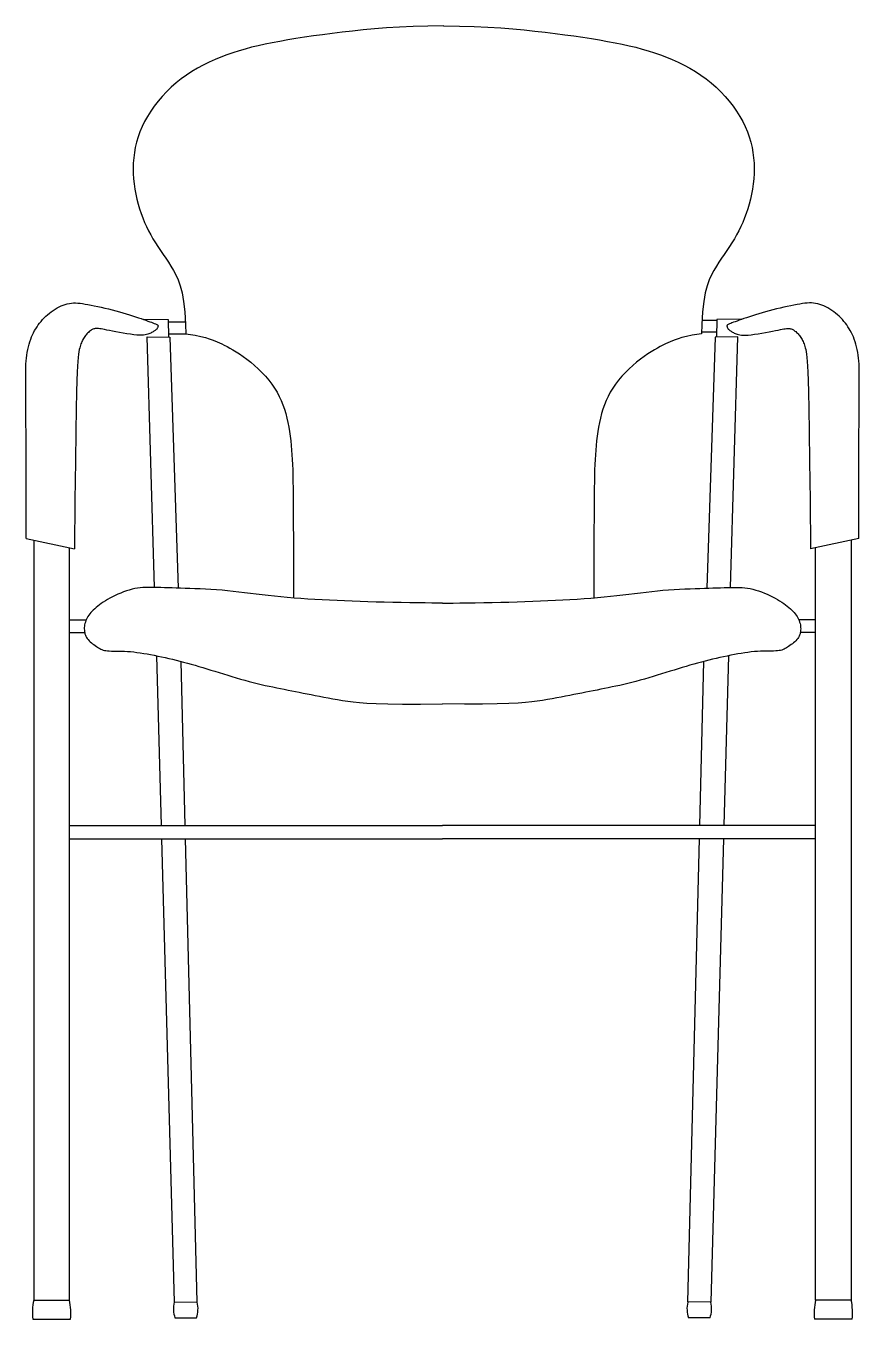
# Model space of a CAD drawing. Header units: millimetres. Extents: x 421 to 3085, y -1408 to 277.
# Drawn here: x 2232.9 to 2287.6, y -1289.4 to -1204.5 of the extents above; entities that cross this region are included whole.
import ezdxf

# ---------------------------------------------------------------- set-up
doc = ezdxf.new("R2010")
doc.units = ezdxf.units.MM

msp = doc.modelspace()

# ---------------------------------------------------------------- linework, layer by layer
at = {"color": 18, "linetype": 'Continuous', "true_color": 0x000000}
for p, q in [((2242.217, -1223.932), (2243.332, -1223.932)), ((2278.23, -1223.843), (2277.272, -1223.843)), ((2242.22, -1224.718), (2243.363, -1224.718)), ((2278.226, -1224.629), (2277.238, -1224.629))]:
    msp.add_line(p, q, dxfattribs=at)
for points in [[(2260.304, -1204.506), (2259.258, -1204.517), (2258.291, -1204.544), (2257.392, -1204.585), (2256.552, -1204.638), (2255.764, -1204.7), (2255.021, -1204.77), (2254.314, -1204.846), (2253.636, -1204.925), (2252.982, -1205.006), (2252.351, -1205.088), (2251.743, -1205.171), (2251.158, -1205.256), (2250.596, -1205.343), (2250.056, -1205.432), (2249.539, -1205.523), (2249.045, -1205.616), (2248.573, -1205.712), (2248.121, -1205.811), (2247.686, -1205.915), (2247.267, -1206.026), (2246.858, -1206.144), (2246.459, -1206.271), (2246.065, -1206.409), (2245.673, -1206.559), (2245.283, -1206.722), (2244.894, -1206.899), (2244.51, -1207.089), (2244.132, -1207.294), (2243.763, -1207.513), (2243.403, -1207.746), (2243.056, -1207.995), (2242.722, -1208.258), (2242.403, -1208.537), (2242.099, -1208.83), (2241.811, -1209.136), (2241.541, -1209.453), (2241.289, -1209.779), (2241.058, -1210.111), (2240.848, -1210.447), (2240.66, -1210.785), (2240.495, -1211.124), (2240.352, -1211.463), (2240.23, -1211.803), (2240.129, -1212.143), (2240.048, -1212.484), (2239.985, -1212.826), (2239.941, -1213.169), (2239.915, -1213.512), (2239.906, -1213.857), (2239.913, -1214.201), (2239.935, -1214.545), (2239.971, -1214.886), (2240.021, -1215.224), (2240.083, -1215.558), (2240.156, -1215.886), (2240.239, -1216.207), (2240.331, -1216.519), (2240.432, -1216.823), (2240.541, -1217.119), (2240.658, -1217.408), (2240.784, -1217.689), (2240.917, -1217.963), (2241.058, -1218.23), (2241.207, -1218.492), (2241.364, -1218.749), (2241.528, -1219.004), (2241.697, -1219.259), (2241.87, -1219.514), (2242.044, -1219.771), (2242.217, -1220.031), (2242.387, -1220.296), (2242.551, -1220.567), (2242.712, -1220.857), (2242.864, -1221.188), (2243.002, -1221.578), (2243.119, -1222.044), (2243.215, -1222.607), (2243.291, -1223.292), (2243.344, -1224.124), (2243.363, -1224.718)], [(2260.294, -1204.506), (2261.34, -1204.517), (2262.307, -1204.544), (2263.207, -1204.585), (2264.046, -1204.638), (2264.834, -1204.7), (2265.578, -1204.77), (2266.284, -1204.846), (2266.962, -1204.925), (2267.616, -1205.006), (2268.247, -1205.088), (2268.855, -1205.171), (2269.44, -1205.256), (2270.002, -1205.343), (2270.542, -1205.432), (2271.059, -1205.523), (2271.553, -1205.616), (2272.025, -1205.712), (2272.477, -1205.811), (2272.912, -1205.915), (2273.332, -1206.026), (2273.74, -1206.144), (2274.139, -1206.271), (2274.533, -1206.409), (2274.925, -1206.559), (2275.315, -1206.722), (2275.704, -1206.899), (2276.088, -1207.089), (2276.466, -1207.294), (2276.836, -1207.513), (2277.195, -1207.746), (2277.543, -1207.995), (2277.877, -1208.258), (2278.196, -1208.537), (2278.5, -1208.83), (2278.787, -1209.136), (2279.058, -1209.453), (2279.309, -1209.779), (2279.54, -1210.111), (2279.75, -1210.447), (2279.938, -1210.785), (2280.103, -1211.124), (2280.246, -1211.463), (2280.368, -1211.803), (2280.469, -1212.143), (2280.551, -1212.484), (2280.613, -1212.826), (2280.657, -1213.169), (2280.683, -1213.512), (2280.693, -1213.857), (2280.686, -1214.201), (2280.663, -1214.545), (2280.627, -1214.886), (2280.577, -1215.224), (2280.515, -1215.558), (2280.442, -1215.886), (2280.359, -1216.207), (2280.267, -1216.519), (2280.166, -1216.823), (2280.057, -1217.119), (2279.94, -1217.408), (2279.815, -1217.689), (2279.681, -1217.963), (2279.54, -1218.23), (2279.391, -1218.492), (2279.234, -1218.749), (2279.07, -1219.004), (2278.901, -1219.259), (2278.728, -1219.514), (2278.554, -1219.771), (2278.381, -1220.031), (2278.212, -1220.296), (2278.047, -1220.567), (2277.886, -1220.857), (2277.734, -1221.188), (2277.597, -1221.578), (2277.479, -1222.044), (2277.383, -1222.607), (2277.308, -1223.292), (2277.254, -1224.124), (2277.236, -1224.718)], [(2232.883, -1238.173), (2232.878, -1234.629), (2232.872, -1231.92), (2232.866, -1229.925), (2232.861, -1228.527), (2232.859, -1227.605), (2232.86, -1227.04), (2232.866, -1226.714), (2232.877, -1226.506), (2232.895, -1226.319), (2232.92, -1226.133), (2232.951, -1225.948), (2232.987, -1225.766), (2233.029, -1225.588), (2233.076, -1225.416), (2233.126, -1225.249), (2233.181, -1225.089), (2233.239, -1224.936), (2233.301, -1224.791), (2233.367, -1224.653), (2233.437, -1224.519), (2233.512, -1224.391), (2233.591, -1224.267), (2233.675, -1224.146), (2233.765, -1224.028), (2233.859, -1223.912), (2233.959, -1223.798), (2234.063, -1223.687), (2234.172, -1223.579), (2234.285, -1223.475), (2234.403, -1223.375), (2234.524, -1223.28), (2234.649, -1223.19), (2234.777, -1223.107), (2234.908, -1223.029), (2235.04, -1222.958), (2235.175, -1222.895), (2235.31, -1222.839), (2235.446, -1222.792), (2235.582, -1222.754), (2235.717, -1222.726), (2235.851, -1222.707), (2235.986, -1222.698), (2236.124, -1222.698), (2236.267, -1222.705), (2236.418, -1222.72), (2236.578, -1222.742), (2236.751, -1222.77), (2236.937, -1222.803), (2237.139, -1222.841), (2237.354, -1222.883), (2237.58, -1222.93), (2237.814, -1222.98), (2238.054, -1223.034), (2238.296, -1223.091), (2238.537, -1223.151), (2238.776, -1223.214), (2239.009, -1223.278), (2239.236, -1223.345), (2239.456, -1223.412), (2239.668, -1223.479), (2239.871, -1223.545), (2240.066, -1223.61), (2240.25, -1223.672), (2240.423, -1223.731), (2240.585, -1223.787), (2240.735, -1223.839), (2240.873, -1223.887), (2240.998, -1223.931), (2241.111, -1223.972), (2241.209, -1224.01), (2241.295, -1224.043), (2241.365, -1224.074), (2241.422, -1224.101), (2241.465, -1224.125), (2241.497, -1224.148), (2241.519, -1224.169), (2241.532, -1224.189), (2241.538, -1224.209), (2241.539, -1224.23), (2241.535, -1224.252), (2241.529, -1224.276), (2241.52, -1224.301), (2241.508, -1224.328), (2241.492, -1224.356), (2241.473, -1224.384), (2241.45, -1224.414), (2241.423, -1224.443), (2241.391, -1224.473), (2241.355, -1224.502), (2241.315, -1224.532), (2241.27, -1224.561), (2241.221, -1224.589), (2241.169, -1224.618), (2241.114, -1224.646), (2241.056, -1224.675), (2240.995, -1224.703), (2240.932, -1224.731), (2240.863, -1224.758), (2240.784, -1224.781), (2240.694, -1224.801), (2240.588, -1224.815), (2240.463, -1224.822), (2240.316, -1224.821), (2240.143, -1224.811), (2239.943, -1224.79), (2239.721, -1224.76), (2239.485, -1224.724), (2239.242, -1224.682), (2238.999, -1224.638), (2238.763, -1224.594), (2238.542, -1224.551), (2238.343, -1224.511), (2238.172, -1224.477), (2238.027, -1224.448), (2237.904, -1224.424), (2237.801, -1224.405), (2237.714, -1224.39), (2237.64, -1224.38), (2237.576, -1224.375), (2237.518, -1224.373), (2237.464, -1224.375), (2237.412, -1224.381), (2237.362, -1224.392), (2237.313, -1224.406), (2237.266, -1224.425), (2237.218, -1224.448), (2237.17, -1224.475), (2237.121, -1224.508), (2237.071, -1224.545), (2237.02, -1224.586), (2236.969, -1224.632), (2236.917, -1224.681), (2236.867, -1224.733), (2236.817, -1224.789), (2236.769, -1224.847), (2236.724, -1224.907), (2236.682, -1224.969), (2236.642, -1225.033), (2236.605, -1225.099), (2236.569, -1225.168), (2236.536, -1225.239), (2236.505, -1225.313), (2236.476, -1225.389), (2236.448, -1225.469), (2236.421, -1225.553), (2236.395, -1225.648), (2236.37, -1225.761), (2236.345, -1225.9), (2236.322, -1226.072), (2236.298, -1226.284), (2236.275, -1226.544), (2236.252, -1226.86), (2236.229, -1227.251), (2236.206, -1227.79), (2236.183, -1228.56), (2236.159, -1229.647), (2236.135, -1231.135), (2236.11, -1233.109), (2236.085, -1235.653), (2236.058, -1238.851)], [(2287.564, -1238.173), (2287.569, -1234.629), (2287.575, -1231.92), (2287.581, -1229.925), (2287.585, -1228.527), (2287.588, -1227.605), (2287.587, -1227.04), (2287.581, -1226.714), (2287.569, -1226.506), (2287.551, -1226.319), (2287.526, -1226.133), (2287.495, -1225.948), (2287.459, -1225.766), (2287.417, -1225.588), (2287.371, -1225.416), (2287.32, -1225.249), (2287.265, -1225.089), (2287.207, -1224.936), (2287.145, -1224.791), (2287.079, -1224.653), (2287.009, -1224.519), (2286.934, -1224.391), (2286.855, -1224.267), (2286.771, -1224.146), (2286.682, -1224.028), (2286.587, -1223.912), (2286.488, -1223.798), (2286.383, -1223.687), (2286.274, -1223.579), (2286.161, -1223.475), (2286.044, -1223.375), (2285.922, -1223.28), (2285.798, -1223.19), (2285.67, -1223.107), (2285.539, -1223.029), (2285.406, -1222.958), (2285.272, -1222.895), (2285.136, -1222.839), (2285, -1222.792), (2284.865, -1222.754), (2284.73, -1222.726), (2284.596, -1222.707), (2284.461, -1222.698), (2284.323, -1222.698), (2284.179, -1222.705), (2284.028, -1222.72), (2283.868, -1222.742), (2283.696, -1222.77), (2283.509, -1222.803), (2283.307, -1222.841), (2283.092, -1222.883), (2282.866, -1222.93), (2282.632, -1222.98), (2282.393, -1223.034), (2282.151, -1223.091), (2281.909, -1223.151), (2281.67, -1223.214), (2281.437, -1223.278), (2281.21, -1223.345), (2280.99, -1223.412), (2280.778, -1223.479), (2280.575, -1223.545), (2280.381, -1223.61), (2280.197, -1223.672), (2280.023, -1223.731), (2279.861, -1223.787), (2279.711, -1223.839), (2279.573, -1223.887), (2279.448, -1223.931), (2279.336, -1223.972), (2279.237, -1224.01), (2279.152, -1224.043), (2279.081, -1224.074), (2279.025, -1224.101), (2278.981, -1224.125), (2278.949, -1224.148), (2278.928, -1224.169), (2278.914, -1224.189), (2278.908, -1224.209), (2278.908, -1224.23), (2278.911, -1224.252), (2278.917, -1224.276), (2278.926, -1224.301), (2278.939, -1224.328), (2278.954, -1224.356), (2278.973, -1224.384), (2278.996, -1224.414), (2279.023, -1224.443), (2279.055, -1224.473), (2279.091, -1224.502), (2279.132, -1224.532), (2279.177, -1224.561), (2279.225, -1224.589), (2279.277, -1224.618), (2279.332, -1224.646), (2279.39, -1224.675), (2279.451, -1224.703), (2279.515, -1224.731), (2279.584, -1224.758), (2279.662, -1224.781), (2279.752, -1224.801), (2279.858, -1224.815), (2279.983, -1224.822), (2280.13, -1224.821), (2280.303, -1224.811), (2280.503, -1224.79), (2280.725, -1224.76), (2280.961, -1224.724), (2281.204, -1224.682), (2281.448, -1224.638), (2281.683, -1224.594), (2281.904, -1224.551), (2282.103, -1224.511), (2282.274, -1224.477), (2282.42, -1224.448), (2282.542, -1224.424), (2282.645, -1224.405), (2282.732, -1224.39), (2282.806, -1224.38), (2282.87, -1224.375), (2282.928, -1224.373), (2282.983, -1224.375), (2283.034, -1224.381), (2283.084, -1224.392), (2283.133, -1224.406), (2283.181, -1224.425), (2283.228, -1224.448), (2283.276, -1224.475), (2283.325, -1224.508), (2283.375, -1224.545), (2283.426, -1224.586), (2283.478, -1224.632), (2283.529, -1224.681), (2283.58, -1224.733), (2283.629, -1224.789), (2283.677, -1224.847), (2283.722, -1224.907), (2283.765, -1224.969), (2283.805, -1225.033), (2283.842, -1225.099), (2283.877, -1225.168), (2283.91, -1225.239), (2283.941, -1225.313), (2283.971, -1225.389), (2283.999, -1225.469), (2284.026, -1225.553), (2284.052, -1225.648), (2284.077, -1225.761), (2284.101, -1225.9), (2284.125, -1226.072), (2284.148, -1226.284), (2284.171, -1226.544), (2284.194, -1226.86), (2284.217, -1227.251), (2284.24, -1227.79), (2284.264, -1228.56), (2284.287, -1229.647), (2284.312, -1231.135), (2284.336, -1233.109), (2284.362, -1235.653), (2284.388, -1238.851)], [(2240.588, -1223.773), (2242.215, -1223.795), (2242.224, -1224.94)], [(2279.858, -1223.773), (2278.231, -1223.795), (2278.223, -1224.94)], [(2241.3, -1241.382), (2240.828, -1224.925), (2242.307, -1224.941), (2242.856, -1241.427)], [(2243.363, -1224.718), (2243.52, -1224.743), (2243.979, -1224.826), (2244.35, -1224.903), (2244.651, -1224.977), (2244.897, -1225.049), (2245.1, -1225.121), (2245.271, -1225.191), (2245.421, -1225.257), (2245.569, -1225.323), (2245.726, -1225.394), (2245.893, -1225.473), (2246.072, -1225.562), (2246.261, -1225.662), (2246.462, -1225.775), (2246.674, -1225.904), (2246.898, -1226.05), (2247.134, -1226.215), (2247.378, -1226.396), (2247.627, -1226.594), (2247.877, -1226.805), (2248.125, -1227.029), (2248.366, -1227.265), (2248.598, -1227.51), (2248.816, -1227.764), (2249.016, -1228.025), (2249.196, -1228.291), (2249.358, -1228.562), (2249.503, -1228.836), (2249.631, -1229.114), (2249.744, -1229.396), (2249.843, -1229.681), (2249.931, -1229.969), (2250.007, -1230.261), (2250.073, -1230.555), (2250.13, -1230.852), (2250.18, -1231.151), (2250.222, -1231.452), (2250.258, -1231.755), (2250.288, -1232.058), (2250.314, -1232.362), (2250.336, -1232.668), (2250.355, -1232.981), (2250.371, -1233.308), (2250.384, -1233.653), (2250.394, -1234.022), (2250.403, -1234.422), (2250.409, -1234.858), (2250.415, -1235.337), (2250.419, -1235.859), (2250.422, -1236.404), (2250.424, -1236.947), (2250.426, -1237.462), (2250.427, -1237.925), (2250.428, -1238.309), (2250.428, -1238.59), (2250.43, -1242.037)], [(2277.236, -1224.718), (2277.078, -1224.743), (2276.62, -1224.826), (2276.248, -1224.903), (2275.947, -1224.977), (2275.702, -1225.049), (2275.498, -1225.121), (2275.327, -1225.191), (2275.177, -1225.257), (2275.029, -1225.323), (2274.872, -1225.394), (2274.705, -1225.473), (2274.526, -1225.562), (2274.337, -1225.662), (2274.137, -1225.775), (2273.924, -1225.904), (2273.7, -1226.05), (2273.465, -1226.215), (2273.221, -1226.396), (2272.972, -1226.594), (2272.721, -1226.805), (2272.473, -1227.029), (2272.232, -1227.265), (2272, -1227.51), (2271.782, -1227.764), (2271.583, -1228.025), (2271.402, -1228.291), (2271.24, -1228.562), (2271.096, -1228.836), (2270.968, -1229.114), (2270.854, -1229.396), (2270.755, -1229.681), (2270.668, -1229.969), (2270.592, -1230.261), (2270.525, -1230.555), (2270.468, -1230.852), (2270.419, -1231.151), (2270.376, -1231.452), (2270.341, -1231.755), (2270.31, -1232.058), (2270.284, -1232.362), (2270.262, -1232.668), (2270.243, -1232.981), (2270.228, -1233.308), (2270.215, -1233.653), (2270.204, -1234.022), (2270.196, -1234.422), (2270.189, -1234.858), (2270.184, -1235.337), (2270.179, -1235.859), (2270.176, -1236.404), (2270.174, -1236.947), (2270.172, -1237.462), (2270.171, -1237.925), (2270.171, -1238.309), (2270.171, -1238.59), (2270.169, -1242.098)], [(2279.146, -1241.382), (2279.619, -1224.925), (2278.14, -1224.941), (2277.591, -1241.427)], [(2232.883, -1238.173), (2236.058, -1238.851)], [(2233.375, -1238.278), (2233.375, -1288.192), (2235.727, -1288.192), (2235.727, -1238.78)], [(2287.564, -1238.173), (2284.388, -1238.851)], [(2287.071, -1238.278), (2287.071, -1288.192), (2284.72, -1288.192), (2284.72, -1238.78)], [(2260.223, -1242.411), (2260.1, -1242.41), (2259.858, -1242.408), (2259.516, -1242.405), (2259.091, -1242.4), (2258.604, -1242.394), (2258.073, -1242.387), (2257.517, -1242.378), (2256.954, -1242.368), (2256.4, -1242.356), (2255.858, -1242.342), (2255.327, -1242.327), (2254.805, -1242.31), (2254.294, -1242.291), (2253.79, -1242.271), (2253.295, -1242.249), (2252.806, -1242.225), (2252.324, -1242.2), (2251.849, -1242.173), (2251.382, -1242.144), (2250.923, -1242.112), (2250.473, -1242.078), (2250.032, -1242.042), (2249.602, -1242.003), (2249.182, -1241.961), (2248.774, -1241.916), (2248.376, -1241.869), (2247.986, -1241.821), (2247.603, -1241.773), (2247.226, -1241.726), (2246.852, -1241.681), (2246.482, -1241.639), (2246.112, -1241.602), (2245.743, -1241.57), (2245.375, -1241.542), (2245.011, -1241.519), (2244.652, -1241.499), (2244.301, -1241.482), (2243.961, -1241.468), (2243.632, -1241.455), (2243.316, -1241.444), (2243.017, -1241.433), (2242.732, -1241.423), (2242.462, -1241.413), (2242.206, -1241.405), (2241.963, -1241.397), (2241.731, -1241.391), (2241.512, -1241.386), (2241.302, -1241.382), (2241.103, -1241.38), (2240.912, -1241.381), (2240.726, -1241.385), (2240.546, -1241.394), (2240.368, -1241.409), (2240.191, -1241.432), (2240.013, -1241.462), (2239.833, -1241.502), (2239.648, -1241.553), (2239.461, -1241.612), (2239.273, -1241.679), (2239.086, -1241.753), (2238.902, -1241.832), (2238.722, -1241.915), (2238.548, -1242.001), (2238.382, -1242.088), (2238.226, -1242.175), (2238.08, -1242.262), (2237.942, -1242.349), (2237.814, -1242.435), (2237.693, -1242.522), (2237.581, -1242.608), (2237.476, -1242.694), (2237.378, -1242.78), (2237.286, -1242.865), (2237.202, -1242.951), (2237.124, -1243.036), (2237.053, -1243.122), (2236.988, -1243.208), (2236.93, -1243.295), (2236.879, -1243.383), (2236.835, -1243.472), (2236.797, -1243.562), (2236.765, -1243.653), (2236.74, -1243.744), (2236.721, -1243.835), (2236.707, -1243.925), (2236.699, -1244.015), (2236.697, -1244.103), (2236.7, -1244.189), (2236.708, -1244.273), (2236.722, -1244.355), (2236.741, -1244.435), (2236.768, -1244.513), (2236.801, -1244.589), (2236.841, -1244.663), (2236.89, -1244.736), (2236.947, -1244.807), (2237.012, -1244.877), (2237.085, -1244.946), (2237.162, -1245.012), (2237.244, -1245.076), (2237.327, -1245.137), (2237.409, -1245.196), (2237.491, -1245.25), (2237.568, -1245.301), (2237.64, -1245.348), (2237.71, -1245.391), (2237.78, -1245.429), (2237.852, -1245.462), (2237.929, -1245.491), (2238.014, -1245.515), (2238.109, -1245.533), (2238.217, -1245.547), (2238.34, -1245.555), (2238.477, -1245.559), (2238.627, -1245.561), (2238.79, -1245.561), (2238.962, -1245.562), (2239.145, -1245.565), (2239.335, -1245.57), (2239.533, -1245.581), (2239.736, -1245.597), (2239.945, -1245.618), (2240.158, -1245.645), (2240.377, -1245.676), (2240.599, -1245.712), (2240.825, -1245.751), (2241.054, -1245.793), (2241.287, -1245.838), (2241.522, -1245.885), (2241.759, -1245.934), (2241.998, -1245.986), (2242.24, -1246.04), (2242.483, -1246.096), (2242.728, -1246.155), (2242.974, -1246.217), (2243.221, -1246.282), (2243.47, -1246.349), (2243.72, -1246.419), (2243.972, -1246.491), (2244.227, -1246.566), (2244.484, -1246.644), (2244.746, -1246.723), (2245.011, -1246.805), (2245.281, -1246.889), (2245.555, -1246.975), (2245.834, -1247.062), (2246.115, -1247.149), (2246.397, -1247.235), (2246.68, -1247.32), (2246.962, -1247.402), (2247.241, -1247.481), (2247.516, -1247.556), (2247.787, -1247.626), (2248.054, -1247.691), (2248.316, -1247.752), (2248.575, -1247.81), (2248.831, -1247.865), (2249.084, -1247.918), (2249.334, -1247.969), (2249.583, -1248.018), (2249.829, -1248.068), (2250.076, -1248.117), (2250.322, -1248.166), (2250.57, -1248.215), (2250.82, -1248.265), (2251.073, -1248.315), (2251.33, -1248.367), (2251.592, -1248.419), (2251.861, -1248.473), (2252.137, -1248.529), (2252.42, -1248.584), (2252.713, -1248.639), (2253.016, -1248.694), (2253.33, -1248.747), (2253.657, -1248.799), (2253.996, -1248.848), (2254.356, -1248.894), (2254.765, -1248.936), (2255.259, -1248.972), (2255.872, -1249.002), (2256.64, -1249.024), (2257.597, -1249.037), (2258.78, -1249.04), (2260.223, -1249.031)], [(2260.223, -1242.411), (2260.346, -1242.41), (2260.588, -1242.408), (2260.931, -1242.405), (2261.355, -1242.4), (2261.842, -1242.394), (2262.373, -1242.387), (2262.929, -1242.378), (2263.492, -1242.368), (2264.046, -1242.356), (2264.588, -1242.342), (2265.12, -1242.327), (2265.641, -1242.31), (2266.153, -1242.291), (2266.656, -1242.271), (2267.152, -1242.249), (2267.64, -1242.225), (2268.122, -1242.2), (2268.597, -1242.173), (2269.064, -1242.144), (2269.524, -1242.112), (2269.974, -1242.078), (2270.414, -1242.042), (2270.845, -1242.003), (2271.264, -1241.961), (2271.672, -1241.916), (2272.071, -1241.869), (2272.461, -1241.821), (2272.843, -1241.773), (2273.221, -1241.726), (2273.594, -1241.681), (2273.965, -1241.639), (2274.334, -1241.602), (2274.704, -1241.57), (2275.072, -1241.542), (2275.436, -1241.519), (2275.794, -1241.499), (2276.145, -1241.482), (2276.486, -1241.468), (2276.815, -1241.455), (2277.13, -1241.444), (2277.43, -1241.433), (2277.714, -1241.423), (2277.984, -1241.413), (2278.24, -1241.405), (2278.484, -1241.397), (2278.715, -1241.391), (2278.935, -1241.386), (2279.144, -1241.382), (2279.343, -1241.38), (2279.535, -1241.381), (2279.72, -1241.385), (2279.901, -1241.394), (2280.078, -1241.409), (2280.255, -1241.432), (2280.433, -1241.462), (2280.614, -1241.502), (2280.798, -1241.553), (2280.985, -1241.612), (2281.173, -1241.679), (2281.361, -1241.753), (2281.545, -1241.832), (2281.725, -1241.915), (2281.898, -1242.001), (2282.064, -1242.088), (2282.22, -1242.175), (2282.367, -1242.262), (2282.504, -1242.349), (2282.633, -1242.435), (2282.753, -1242.522), (2282.866, -1242.608), (2282.971, -1242.694), (2283.069, -1242.78), (2283.16, -1242.865), (2283.245, -1242.951), (2283.322, -1243.036), (2283.394, -1243.122), (2283.458, -1243.208), (2283.516, -1243.295), (2283.567, -1243.383), (2283.612, -1243.472), (2283.65, -1243.562), (2283.681, -1243.653), (2283.706, -1243.744), (2283.726, -1243.835), (2283.739, -1243.925), (2283.747, -1244.015), (2283.749, -1244.103), (2283.746, -1244.189), (2283.738, -1244.273), (2283.725, -1244.355), (2283.705, -1244.435), (2283.679, -1244.513), (2283.646, -1244.589), (2283.605, -1244.663), (2283.557, -1244.736), (2283.5, -1244.807), (2283.434, -1244.877), (2283.362, -1244.946), (2283.284, -1245.012), (2283.203, -1245.076), (2283.12, -1245.137), (2283.037, -1245.196), (2282.956, -1245.25), (2282.879, -1245.301), (2282.806, -1245.348), (2282.736, -1245.391), (2282.667, -1245.429), (2282.594, -1245.462), (2282.517, -1245.491), (2282.433, -1245.515), (2282.338, -1245.533), (2282.23, -1245.547), (2282.107, -1245.555), (2281.969, -1245.559), (2281.819, -1245.561), (2281.657, -1245.561), (2281.484, -1245.562), (2281.302, -1245.565), (2281.111, -1245.57), (2280.914, -1245.581), (2280.71, -1245.597), (2280.502, -1245.618), (2280.288, -1245.645), (2280.07, -1245.676), (2279.848, -1245.712), (2279.621, -1245.751), (2279.392, -1245.793), (2279.16, -1245.838), (2278.925, -1245.885), (2278.687, -1245.934), (2278.448, -1245.986), (2278.207, -1246.04), (2277.963, -1246.096), (2277.719, -1246.155), (2277.472, -1246.217), (2277.225, -1246.282), (2276.976, -1246.349), (2276.726, -1246.419), (2276.474, -1246.491), (2276.22, -1246.566), (2275.962, -1246.644), (2275.701, -1246.723), (2275.436, -1246.805), (2275.166, -1246.889), (2274.891, -1246.975), (2274.613, -1247.062), (2274.331, -1247.149), (2274.049, -1247.235), (2273.766, -1247.32), (2273.485, -1247.402), (2273.206, -1247.481), (2272.93, -1247.556), (2272.659, -1247.626), (2272.393, -1247.691), (2272.13, -1247.752), (2271.871, -1247.81), (2271.616, -1247.865), (2271.363, -1247.918), (2271.112, -1247.969), (2270.864, -1248.018), (2270.617, -1248.068), (2270.371, -1248.117), (2270.124, -1248.166), (2269.877, -1248.215), (2269.627, -1248.265), (2269.374, -1248.315), (2269.116, -1248.367), (2268.854, -1248.419), (2268.585, -1248.473), (2268.31, -1248.529), (2268.026, -1248.584), (2267.733, -1248.639), (2267.43, -1248.694), (2267.116, -1248.747), (2266.79, -1248.799), (2266.45, -1248.848), (2266.09, -1248.894), (2265.681, -1248.936), (2265.188, -1248.972), (2264.575, -1249.002), (2263.807, -1249.024), (2262.849, -1249.037), (2261.666, -1249.04), (2260.223, -1249.031)], [(2235.727, -1243.504), (2236.821, -1243.504)], [(2284.72, -1243.504), (2283.625, -1243.504)], [(2235.727, -1244.339), (2236.719, -1244.339)], [(2284.72, -1244.339), (2283.727, -1244.339)], [(2241.436, -1245.868), (2241.744, -1257.007)], [(2243.328, -1257.007), (2243.06, -1246.24)], [(2277.118, -1257.007), (2277.387, -1246.24)], [(2279.01, -1245.868), (2278.702, -1257.007)], [(2235.727, -1257.007), (2260.223, -1257.007)], [(2284.72, -1257.007), (2260.223, -1257.007)], [(2235.727, -1257.883), (2260.223, -1257.883)], [(2241.768, -1257.883), (2242.606, -1288.323), (2244.109, -1288.301), (2243.35, -1257.883)], [(2284.72, -1257.883), (2260.223, -1257.883)], [(2278.678, -1257.883), (2277.841, -1288.323), (2276.338, -1288.301), (2277.096, -1257.883)], [(2233.314, -1289.427), (2235.788, -1289.427)], [(2242.652, -1289.341), (2244.062, -1289.341)], [(2277.794, -1289.341), (2276.384, -1289.341)], [(2287.133, -1289.427), (2284.658, -1289.427)]]:
    msp.add_lwpolyline(points, dxfattribs=at)
for centre, radius, start, end in [((2237.17, -1289.001), 3.88, 167.96795, 186.31577), ((2231.932, -1289.001), 3.88, 353.68423, 12.03205), ((2288.515, -1289.001), 3.88, 167.96795, 186.31577), ((2283.276, -1289.001), 3.88, 353.68423, 12.03205), ((2244.233, -1288.759), 1.685, 165.00115, 200.2069), ((2242.481, -1288.759), 1.685, 339.7931, 14.99885), ((2277.965, -1288.759), 1.685, 165.00115, 200.2069), ((2276.213, -1288.759), 1.685, 339.7931, 14.99885)]:
    msp.add_arc(centre, radius, start, end, dxfattribs=at)

doc.saveas('drawing.dxf')
